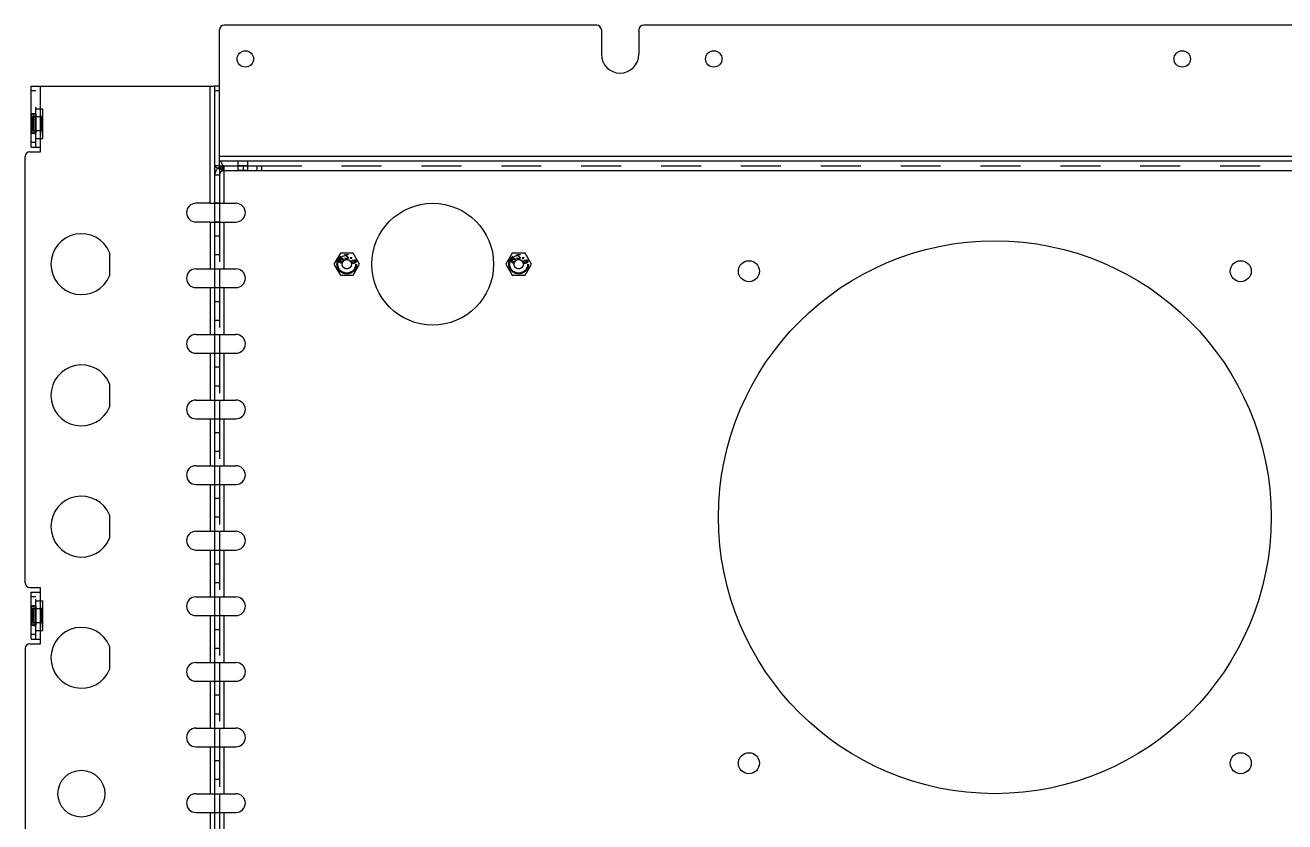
# Model space of a CAD drawing. Header units: millimetres. Extents: x 0 to 8948, y -1340 to 1100.
# Drawn here: x 340.5 to 609.4, y 558.6 to 728.6 of the extents above; entities that cross this region are included whole.
import ezdxf

# ---------------------------------------------------------------- set-up
doc = ezdxf.new("R2010")
doc.units = ezdxf.units.MM
doc.header["$LTSCALE"] = 85.25
doc.linetypes.add('HIDDEN', pattern=[0.2, 0.1, -0.1])
doc.layers.get('0').update_dxf_attribs({"linetype": 'CONTINUOUS'})
doc.layers.add('02___PRT_ALL_AXES', color=7, linetype='CONTINUOUS')
doc.layers.add('DEFAULT_2', color=8, linetype='HIDDEN')

msp = doc.modelspace()

# ---------------------------------------------------------------- linework, layer by layer
at = {"color": 3, "linetype": 'Continuous'}
for p, q in [((382.039, 699.614), (382.039, 727.614)), ((462.539, 728.614), (383.039, 728.614)), ((463.539, 727.614), (463.539, 722.402)), ((471.539, 727.614), (471.539, 722.402)), ((626.539, 728.614), (472.539, 728.614)), ((341.789, 702.614), (341.789, 715.614)), ((341.789, 715.614), (381.039, 715.614)), ((343.789, 701.614), (343.789, 715.614)), ((380.039, 690.614), (380.039, 715.614)), ((381.039, 474.614), (381.039, 715.614)), ((341.789, 702.614), (343.789, 702.614)), ((340.539, 609.614), (340.539, 700.614)), ((341.539, 701.614), (343.789, 701.614)), ((698.039, 700.614), (382.039, 700.614)), ((698.039, 699.614), (382.039, 699.614)), ((383.039, 690.614), (383.039, 697.614)), ((383.039, 697.614), (697.039, 697.614)), ((380.039, 690.614), (385.539, 690.614)), ((380.039, 686.614), (380.039, 676.614)), ((380.039, 686.614), (385.539, 686.614)), ((383.039, 676.614), (383.039, 686.614)), ((376.981, 676.614), (385.539, 676.614)), ((376.981, 672.614), (385.539, 672.614)), ((380.039, 672.614), (380.039, 662.614)), ((383.039, 662.614), (383.039, 672.614)), ((376.981, 662.614), (385.539, 662.614)), ((376.981, 658.614), (385.539, 658.614)), ((380.039, 658.614), (380.039, 648.614)), ((383.039, 648.614), (383.039, 658.614)), ((376.981, 648.614), (385.539, 648.614)), ((376.981, 644.614), (385.539, 644.614)), ((380.039, 644.614), (380.039, 634.614)), ((383.039, 634.614), (383.039, 644.614)), ((376.981, 634.614), (385.539, 634.614)), ((376.981, 630.614), (385.539, 630.614)), ((380.039, 630.614), (380.039, 620.614)), ((383.039, 620.614), (383.039, 630.614)), ((376.981, 620.614), (385.539, 620.614)), ((376.981, 616.614), (385.539, 616.614)), ((380.039, 616.614), (380.039, 606.614)), ((383.039, 606.614), (383.039, 616.614)), ((341.539, 608.614), (343.789, 608.614)), ((343.789, 596.614), (343.789, 608.614)), ((341.789, 597.614), (341.789, 607.614)), ((341.789, 607.614), (343.789, 607.614)), ((376.981, 606.614), (385.539, 606.614)), ((376.981, 602.614), (385.539, 602.614)), ((380.039, 602.614), (380.039, 592.614)), ((383.039, 592.614), (383.039, 602.614)), ((341.789, 597.614), (343.789, 597.614)), ((340.539, 595.614), (340.539, 499.614)), ((341.539, 596.614), (343.789, 596.614)), ((376.981, 592.614), (385.539, 592.614)), ((376.981, 588.614), (385.539, 588.614)), ((380.039, 588.614), (380.039, 578.614)), ((383.039, 578.614), (383.039, 588.614)), ((376.981, 578.614), (385.539, 578.614)), ((376.981, 574.614), (385.539, 574.614)), ((380.039, 574.614), (380.039, 564.614)), ((383.039, 564.614), (383.039, 574.614)), ((376.981, 564.614), (385.539, 564.614)), ((376.981, 560.614), (385.539, 560.614)), ((380.039, 560.614), (380.039, 550.614)), ((383.039, 550.614), (383.039, 560.614))]:
    msp.add_line(p, q, dxfattribs=at)
at = {"color": 7, "linetype": 'Continuous'}
for p, q in [((382.039, 715.614), (381.039, 715.614)), ((382.039, 714.614), (381.039, 714.614)), ((382.039, 698.614), (382.039, 699.614)), ((382.039, 698.614), (381.039, 698.614)), ((382.039, 690.614), (382.039, 686.614)), ((407.818, 679.989), (406.447, 677.614)), ((410.56, 679.989), (407.818, 679.989)), ((411.932, 677.614), (410.56, 679.989)), ((444.518, 679.989), (443.147, 677.614)), ((447.26, 679.989), (444.518, 679.989)), ((448.632, 677.614), (447.26, 679.989)), ((382.039, 676.614), (382.039, 672.614)), ((406.447, 677.614), (407.818, 675.239)), ((407.818, 675.239), (410.56, 675.239)), ((410.56, 675.239), (411.932, 677.614)), ((443.147, 677.614), (444.518, 675.239)), ((444.518, 675.239), (447.26, 675.239)), ((447.26, 675.239), (448.632, 677.614)), ((382.039, 662.614), (382.039, 658.614)), ((382.039, 648.614), (382.039, 644.614)), ((382.039, 634.614), (382.039, 630.614)), ((382.039, 620.614), (382.039, 616.614)), ((382.039, 606.614), (382.039, 602.614)), ((382.039, 592.614), (382.039, 588.614)), ((382.039, 578.614), (382.039, 574.614)), ((382.039, 564.614), (382.039, 560.614))]:
    msp.add_line(p, q, dxfattribs=at)
at = {"color": 3, "linetype": 'Continuous'}
for centre, radius, start, end in [((383.039, 727.614), 1, 90, 180), ((462.539, 727.614), 1, 0, 90), ((472.539, 727.614), 1, 90, 180), ((467.539, 722.402), 4, 180, 360), ((341.539, 700.614), 1, 90, 180), ((383.039, 696.614), 2, 109.98896, 117.71441), ((385.539, 688.614), 2, 270, 90), ((376.981, 674.614), 2, 90, 270), ((385.539, 674.614), 2, 270, 90), ((376.981, 660.614), 2, 90, 270), ((385.539, 660.614), 2, 270, 90), ((376.981, 646.614), 2, 90, 270), ((385.539, 646.614), 2, 270, 90), ((376.981, 632.614), 2, 90, 270), ((385.539, 632.614), 2, 270, 90), ((376.981, 618.614), 2, 90, 270), ((385.539, 618.614), 2, 270, 90), ((341.539, 609.614), 1, 180, 270), ((376.981, 604.614), 2, 90, 270), ((385.539, 604.614), 2, 270, 90), ((341.539, 595.614), 1, 90, 180), ((376.981, 590.614), 2, 90, 270), ((385.539, 590.614), 2, 270, 90), ((376.981, 576.614), 2, 90, 270), ((385.539, 576.614), 2, 270, 90), ((376.981, 562.614), 2, 90, 270), ((385.539, 562.614), 2, 270, 90)]:
    msp.add_arc(centre, radius, start, end, dxfattribs=at)
for points in [[(382.039, 699.614), (382.137, 699.614), (382.289, 699.483), (382.426, 699.265), (382.604, 698.904), (382.805, 698.347), (382.958, 697.87), (383.039, 697.614)], [(381.039, 698.614), (381.039, 698.517), (381.17, 698.364), (381.389, 698.227), (381.75, 698.049), (382.307, 697.848), (382.783, 697.696), (383.039, 697.614)]]:
    msp.add_open_spline(points, degree=3, knots=[0, 0, 0, 0, 0.1275582, 0.2247905, 0.3461005, 0.6491201, 1, 1, 1, 1], dxfattribs=at)
at = {"color": 7, "linetype": 'Continuous'}
for points in [[(382.039, 698.614), (382.039, 698.421), (382.285, 698.129), (382.665, 697.853), (382.911, 697.696), (383.039, 697.614)], [(382.039, 698.614), (382.232, 698.614), (382.525, 698.368), (382.8, 697.989), (382.957, 697.743), (383.039, 697.614)]]:
    msp.add_open_spline(points, degree=3, knots=[0, 0, 0, 0, 0.4006962, 0.6839153, 1, 1, 1, 1], dxfattribs=at)
at = {"layer": '02___PRT_ALL_AXES', "color": 8, "linetype": 'HIDDEN'}
for p, q in [((341.789, 709.714), (341.789, 705.514)), ((342.789, 709.714), (341.789, 709.714)), ((342.789, 709.714), (342.789, 705.514)), ((342.789, 705.514), (341.789, 705.514)), ((385.989, 697.614), (385.989, 699.614)), ((388.089, 699.614), (385.989, 699.614)), ((388.089, 697.614), (388.089, 699.614)), ((388.089, 698.614), (385.989, 698.614)), ((388.089, 697.614), (385.989, 697.614)), ((387.039, 698.614), (387.039, 697.614)), ((382.039, 690.614), (381.039, 690.614)), ((382.039, 686.614), (381.039, 686.614)), ((341.789, 604.714), (341.789, 600.514)), ((342.789, 604.714), (341.789, 604.714)), ((342.789, 604.714), (342.789, 600.514)), ((342.789, 600.514), (341.789, 600.514))]:
    msp.add_line(p, q, dxfattribs=at)
at = {"layer": '02___PRT_ALL_AXES', "color": 3, "linetype": 'Continuous'}
for p, q in [((380.039, 690.614), (376.981, 690.614)), ((380.039, 686.614), (376.981, 686.614)), ((358.539, 680.114), (358.539, 675.114)), ((358.539, 652.114), (358.539, 647.114)), ((358.539, 624.114), (358.539, 619.114)), ((358.539, 596.114), (358.539, 591.114))]:
    msp.add_line(p, q, dxfattribs=at)
for centre, radius in [((387.539, 721.414), 1.75), ((487.539, 721.414), 1.75), ((587.539, 721.414), 1.75), ((427.539, 677.614), 13), ((547.539, 623.614), 59), ((409.189, 677.614), 1), ((445.889, 677.614), 1), ((495.039, 676.114), 2.25), ((600.039, 676.114), 2.25), ((495.039, 571.114), 2.25), ((600.039, 571.114), 2.25), ((352.539, 564.614), 5)]:
    msp.add_circle(centre, radius, dxfattribs=at)
at = {"layer": '02___PRT_ALL_AXES', "color": 8, "linetype": 'HIDDEN'}
for centre, radius in [((409.189, 677.614), 2.095), ((409.189, 677.614), 1.895), ((445.889, 677.614), 2.095), ((445.889, 677.614), 1.895)]:
    msp.add_circle(centre, radius, dxfattribs=at)
at = {"layer": '02___PRT_ALL_AXES', "color": 3, "linetype": 'Continuous'}
for centre, radius, start, end in [((376.981, 688.614), 2, 90, 270), ((352.539, 677.614), 6.5, 22.61986, 337.38014), ((352.539, 649.614), 6.5, 22.61986, 337.38014), ((352.539, 621.614), 6.5, 22.61986, 337.38014), ((352.539, 593.614), 6.5, 22.61986, 337.38014)]:
    msp.add_arc(centre, radius, start, end, dxfattribs=at)
at = {"layer": 'DEFAULT_2', "color": 8, "linetype": 'HIDDEN'}
for p, q in [((342.789, 702.614), (342.789, 715.614)), ((342.789, 714.614), (341.789, 714.614)), ((342.789, 710.764), (344.289, 710.764)), ((344.289, 704.464), (344.289, 710.764)), ((341.819, 709.739), (341.819, 705.489)), ((341.819, 709.739), (341.919, 709.739)), ((342.119, 709.114), (341.819, 709.414)), ((341.919, 709.739), (341.919, 705.489)), ((342.409, 709.514), (341.919, 709.739)), ((342.119, 709.114), (342.119, 706.114)), ((342.119, 709.114), (343.989, 709.114)), ((342.409, 709.739), (342.409, 705.489)), ((342.409, 709.739), (342.789, 709.739)), ((343.989, 709.114), (344.289, 709.414)), ((343.989, 709.114), (343.989, 706.114)), ((344.269, 707.17), (344.269, 707.551)), ((344.289, 707.551), (344.269, 707.551)), ((344.269, 707.55), (344.289, 707.55)), ((344.269, 707.523), (344.289, 707.523)), ((344.289, 707.518), (344.269, 707.518)), ((344.269, 707.512), (344.289, 707.512)), ((344.269, 707.51), (344.289, 707.51)), ((344.289, 707.504), (344.269, 707.504)), ((344.269, 707.503), (344.289, 707.503)), ((344.269, 707.478), (344.289, 707.478)), ((344.269, 707.471), (344.289, 707.471)), ((344.269, 707.444), (344.289, 707.444)), ((344.269, 707.399), (344.289, 707.399)), ((344.269, 707.387), (344.289, 707.387)), ((344.269, 707.363), (344.289, 707.363)), ((344.269, 707.353), (344.289, 707.353)), ((344.269, 707.353), (344.289, 707.353)), ((344.269, 707.337), (344.289, 707.337)), ((344.269, 707.259), (344.289, 707.259)), ((344.269, 707.256), (344.289, 707.256)), ((344.269, 707.251), (344.289, 707.251)), ((344.289, 707.251), (344.269, 707.251)), ((344.269, 707.244), (344.289, 707.244)), ((344.269, 707.222), (344.289, 707.222)), ((344.269, 707.222), (344.289, 707.222)), ((344.269, 707.221), (344.289, 707.221)), ((342.119, 706.114), (341.819, 705.814)), ((341.819, 705.489), (341.919, 705.489)), ((342.409, 705.714), (341.919, 705.489)), ((342.119, 706.114), (343.989, 706.114)), ((342.409, 705.489), (342.789, 705.489)), ((343.989, 706.114), (344.289, 705.814)), ((344.269, 707.211), (344.289, 707.211)), ((344.269, 707.171), (344.289, 707.171)), ((344.269, 707.17), (344.289, 707.17)), ((344.269, 705.139), (344.269, 707.03)), ((344.269, 707.03), (344.289, 707.03)), ((344.269, 707.018), (344.289, 707.018)), ((344.269, 706.859), (344.289, 706.859)), ((344.269, 706.852), (344.289, 706.852)), ((344.269, 706.824), (344.289, 706.824)), ((344.269, 706.812), (344.289, 706.812)), ((344.269, 706.783), (344.289, 706.783)), ((344.269, 706.776), (344.289, 706.776)), ((344.269, 706.748), (344.289, 706.748)), ((344.289, 706.713), (344.269, 706.713)), ((344.269, 706.584), (344.289, 706.584)), ((344.289, 706.576), (344.269, 706.576)), ((344.269, 706.546), (344.289, 706.546)), ((344.289, 706.528), (344.269, 706.528)), ((344.269, 706.518), (344.289, 706.518)), ((344.269, 706.505), (344.289, 706.505)), ((344.269, 706.477), (344.289, 706.477)), ((344.289, 706.459), (344.269, 706.459)), ((344.269, 706.383), (344.289, 706.383)), ((344.269, 706.382), (344.289, 706.382)), ((344.269, 706.375), (344.289, 706.375)), ((344.269, 706.346), (344.289, 706.346)), ((344.269, 706.307), (344.289, 706.307)), ((344.269, 706.305), (344.289, 706.305)), ((344.289, 706.295), (344.269, 706.295)), ((344.269, 706.294), (344.289, 706.294)), ((344.289, 706.283), (344.269, 706.283)), ((344.269, 706.271), (344.289, 706.271)), ((344.269, 706.26), (344.289, 706.26)), ((344.289, 706.236), (344.269, 706.236)), ((344.269, 706.229), (344.289, 706.229)), ((344.269, 706.17), (344.289, 706.17)), ((344.289, 706.162), (344.269, 706.162)), ((344.269, 706.129), (344.289, 706.129)), ((344.269, 706.128), (344.289, 706.128)), ((344.289, 706.127), (344.269, 706.127)), ((344.269, 706.113), (344.289, 706.113)), ((344.269, 706.101), (344.289, 706.101)), ((344.289, 706.098), (344.269, 706.098)), ((344.269, 706.097), (344.289, 706.097)), ((344.269, 706.088), (344.289, 706.088)), ((344.289, 706.083), (344.269, 706.083)), ((344.269, 706.07), (344.289, 706.07)), ((344.269, 706.068), (344.289, 706.068)), ((344.269, 706.052), (344.289, 706.052)), ((344.269, 706.046), (344.289, 706.046)), ((344.289, 706.021), (344.269, 706.021)), ((344.269, 706.009), (344.289, 706.009)), ((344.269, 706.009), (344.289, 706.009)), ((344.269, 705.948), (344.289, 705.948)), ((344.269, 705.947), (344.289, 705.947)), ((344.269, 705.939), (344.289, 705.939)), ((344.269, 705.938), (344.289, 705.938)), ((344.269, 705.925), (344.289, 705.925)), ((344.269, 705.922), (344.289, 705.922)), ((344.269, 705.919), (344.289, 705.919)), ((344.289, 705.905), (344.269, 705.905)), ((344.269, 705.904), (344.289, 705.904)), ((344.269, 705.902), (344.289, 705.902)), ((344.269, 705.9), (344.289, 705.9)), ((344.269, 705.882), (344.289, 705.882)), ((344.269, 705.815), (344.289, 705.815)), ((344.269, 705.808), (344.289, 705.808)), ((344.269, 705.806), (344.289, 705.806)), ((344.269, 705.802), (344.289, 705.802)), ((344.269, 705.772), (344.289, 705.772)), ((344.269, 705.76), (344.289, 705.76)), ((344.269, 705.715), (344.289, 705.715)), ((344.289, 705.714), (344.269, 705.714)), ((344.269, 705.703), (344.289, 705.703)), ((344.269, 705.692), (344.289, 705.692)), ((344.269, 705.686), (344.289, 705.686)), ((344.269, 705.685), (344.289, 705.685)), ((344.269, 705.658), (344.289, 705.658)), ((344.269, 705.656), (344.289, 705.656)), ((344.269, 705.655), (344.289, 705.655)), ((344.269, 705.635), (344.289, 705.635)), ((344.269, 705.623), (344.289, 705.623)), ((344.269, 705.614), (344.289, 705.614)), ((344.269, 705.581), (344.289, 705.581)), ((344.269, 705.5), (344.289, 705.5)), ((344.269, 705.467), (344.289, 705.467)), ((344.289, 705.244), (344.269, 705.244)), ((344.269, 705.234), (344.289, 705.234)), ((344.269, 705.223), (344.289, 705.223)), ((344.269, 705.222), (344.289, 705.222)), ((344.269, 705.221), (344.289, 705.221)), ((344.289, 705.22), (344.269, 705.22)), ((344.269, 705.182), (344.289, 705.182)), ((344.289, 705.175), (344.269, 705.175)), ((344.269, 705.152), (344.289, 705.152)), ((344.269, 705.139), (344.289, 705.139)), ((342.789, 703.614), (341.789, 703.614)), ((342.789, 704.464), (344.289, 704.464)), ((382.039, 696.614), (381.039, 696.614)), ((382.039, 698.614), (382.039, 690.614)), ((382.039, 698.614), (383.039, 698.614)), ((383.039, 697.614), (383.039, 698.614)), ((383.039, 698.614), (391.039, 698.614)), ((390.039, 697.614), (390.039, 698.614)), ((391.039, 697.614), (391.039, 698.614)), ((391.039, 698.614), (689.039, 698.614)), ((382.039, 686.614), (382.039, 676.614)), ((382.039, 683.614), (381.039, 683.614)), ((382.039, 679.614), (381.039, 679.614)), ((408.001, 677.81), (407.222, 678.335)), ((407.27, 678.453), (407.895, 678.033)), ((407.895, 678.033), (407.405, 678.713)), ((407.499, 678.852), (408.313, 678.655)), ((407.539, 678.724), (408.106, 677.966)), ((408.455, 678.485), (407.539, 678.724)), ((408.313, 678.655), (407.688, 679.076)), ((407.78, 679.165), (408.56, 678.64)), ((408.106, 677.966), (408.001, 677.81)), ((408.56, 678.64), (408.455, 678.485)), ((408.76, 679.592), (408.758, 679.664)), ((409.358, 679.076), (408.76, 679.592)), ((408.799, 678.933), (408.903, 678.936)), ((408.822, 678.849), (408.799, 678.933)), ((408.907, 678.766), (408.822, 678.849)), ((408.903, 678.936), (408.946, 678.873)), ((408.992, 678.725), (408.907, 678.766)), ((409.51, 679.612), (408.926, 679.596)), ((408.926, 679.596), (409.46, 679.143)), ((408.946, 678.873), (409.01, 678.832)), ((409.138, 678.708), (408.992, 678.725)), ((409.01, 678.832), (409.115, 678.814)), ((409.115, 678.814), (409.198, 678.816)), ((409.222, 678.71), (409.138, 678.708)), ((409.198, 678.816), (409.301, 678.84)), ((409.346, 678.735), (409.222, 678.71)), ((409.301, 678.84), (409.363, 678.885)), ((409.428, 678.78), (409.346, 678.735)), ((409.401, 678.992), (409.358, 679.076)), ((409.363, 678.885), (409.403, 678.95)), ((409.403, 678.95), (409.401, 678.992)), ((409.509, 678.867), (409.428, 678.78)), ((409.46, 679.143), (409.503, 679.08)), ((409.503, 679.08), (409.526, 678.996)), ((409.508, 679.685), (409.51, 679.612)), ((409.528, 678.953), (409.509, 678.867)), ((409.526, 678.996), (409.528, 678.953)), ((409.9, 678.897), (410.076, 678.928)), ((409.904, 678.867), (409.9, 678.897)), ((410.051, 678.893), (409.904, 678.867)), ((409.964, 678.772), (410.051, 678.893)), ((409.998, 678.748), (409.964, 678.772)), ((410.085, 678.869), (409.998, 678.748)), ((410.049, 679.104), (410.078, 679.11)), ((410.076, 678.928), (410.049, 679.104)), ((410.078, 679.11), (410.101, 678.962)), ((410.108, 678.722), (410.085, 678.869)), ((410.101, 678.962), (410.187, 679.084)), ((410.137, 678.727), (410.108, 678.722)), ((410.286, 678.935), (410.11, 678.904)), ((410.11, 678.904), (410.137, 678.727)), ((410.221, 679.059), (410.135, 678.938)), ((410.135, 678.938), (410.281, 678.964)), ((410.185, 678.146), (410.21, 678.266)), ((410.2, 678.041), (410.185, 678.146)), ((410.187, 679.084), (410.221, 679.059)), ((410.235, 677.943), (410.2, 678.041)), ((410.21, 678.266), (410.269, 678.353)), ((410.29, 677.852), (410.235, 677.943)), ((410.269, 678.353), (410.355, 678.428)), ((410.281, 678.964), (410.286, 678.935)), ((410.385, 677.775), (410.29, 677.852)), ((410.311, 678.235), (410.292, 678.162)), ((410.292, 678.162), (410.293, 678.096)), ((410.293, 678.096), (410.342, 677.959)), ((410.357, 678.296), (410.311, 678.235)), ((410.342, 677.959), (410.383, 677.907)), ((410.355, 678.428), (410.435, 678.457)), ((410.41, 678.337), (410.357, 678.296)), ((410.383, 677.907), (410.444, 677.862)), ((410.486, 677.745), (410.385, 677.775)), ((410.45, 678.351), (410.41, 678.337)), ((410.435, 678.457), (410.55, 678.453)), ((410.444, 677.862), (410.518, 677.845)), ((410.517, 678.353), (410.45, 678.351)), ((410.6, 677.741), (410.486, 677.745)), ((410.591, 678.335), (410.517, 678.353)), ((410.518, 677.845), (410.585, 677.846)), ((410.55, 678.453), (410.651, 678.423)), ((410.585, 677.846), (410.625, 677.861)), ((410.653, 678.291), (410.591, 678.335)), ((410.747, 677.772), (410.6, 677.741)), ((410.625, 677.861), (410.678, 677.902)), ((410.651, 678.423), (410.746, 678.346)), ((410.694, 678.239), (410.653, 678.291)), ((410.678, 677.902), (410.724, 677.962)), ((410.743, 678.102), (410.694, 678.239)), ((410.724, 677.962), (410.743, 678.036)), ((410.743, 678.036), (410.743, 678.102)), ((410.746, 678.346), (410.801, 678.255)), ((410.888, 677.822), (410.747, 677.772)), ((410.801, 678.255), (410.836, 678.157)), ((410.851, 678.052), (410.813, 677.905)), ((410.813, 677.905), (410.853, 677.92)), ((410.83, 678.553), (410.897, 678.555)), ((410.865, 678.455), (410.83, 678.553)), ((410.836, 678.157), (410.851, 678.052)), ((410.853, 677.92), (410.966, 677.982)), ((410.939, 678.437), (410.865, 678.455)), ((411.021, 677.891), (410.888, 677.822)), ((410.897, 678.555), (410.998, 678.525)), ((411, 678.393), (410.939, 678.437)), ((410.966, 677.982), (411.019, 678.023)), ((410.998, 678.525), (411.093, 678.448)), ((411.041, 678.341), (411, 678.393)), ((411.019, 678.023), (411.065, 678.084)), ((411.107, 677.966), (411.021, 677.891)), ((411.083, 678.223), (411.041, 678.341)), ((411.065, 678.084), (411.084, 678.157)), ((411.084, 678.157), (411.083, 678.223)), ((411.093, 678.448), (411.147, 678.359)), ((411.166, 678.054), (411.107, 677.966)), ((411.191, 678.173), (411.166, 678.054)), ((411.177, 678.276), (411.191, 678.173)), ((444.701, 677.81), (443.922, 678.335)), ((443.97, 678.453), (444.595, 678.033)), ((444.595, 678.033), (444.105, 678.713)), ((444.199, 678.852), (445.013, 678.655)), ((444.239, 678.724), (444.806, 677.966)), ((445.155, 678.485), (444.239, 678.724)), ((445.013, 678.655), (444.388, 679.076)), ((444.48, 679.165), (445.26, 678.64)), ((444.806, 677.966), (444.701, 677.81)), ((445.26, 678.64), (445.155, 678.485)), ((445.46, 679.592), (445.458, 679.664)), ((446.058, 679.076), (445.46, 679.592)), ((445.499, 678.933), (445.603, 678.936)), ((445.522, 678.849), (445.499, 678.933)), ((445.607, 678.766), (445.522, 678.849)), ((445.603, 678.936), (445.646, 678.873)), ((445.692, 678.725), (445.607, 678.766)), ((446.21, 679.612), (445.626, 679.596)), ((445.626, 679.596), (446.16, 679.143)), ((445.646, 678.873), (445.71, 678.832)), ((445.838, 678.708), (445.692, 678.725)), ((445.71, 678.832), (445.815, 678.814)), ((445.815, 678.814), (445.898, 678.816)), ((445.922, 678.71), (445.838, 678.708)), ((445.898, 678.816), (446.001, 678.84)), ((446.046, 678.735), (445.922, 678.71)), ((446.001, 678.84), (446.063, 678.885)), ((446.128, 678.78), (446.046, 678.735)), ((446.101, 678.992), (446.058, 679.076)), ((446.063, 678.885), (446.103, 678.95)), ((446.103, 678.95), (446.101, 678.992)), ((446.209, 678.867), (446.128, 678.78)), ((446.16, 679.143), (446.203, 679.08)), ((446.203, 679.08), (446.226, 678.996)), ((446.208, 679.685), (446.21, 679.612)), ((446.228, 678.953), (446.209, 678.867)), ((446.226, 678.996), (446.228, 678.953)), ((446.6, 678.897), (446.776, 678.928)), ((446.604, 678.867), (446.6, 678.897)), ((446.751, 678.893), (446.604, 678.867)), ((446.664, 678.772), (446.751, 678.893)), ((446.698, 678.748), (446.664, 678.772)), ((446.785, 678.869), (446.698, 678.748)), ((446.749, 679.104), (446.778, 679.11)), ((446.776, 678.928), (446.749, 679.104)), ((446.778, 679.11), (446.801, 678.962)), ((446.808, 678.722), (446.785, 678.869)), ((446.801, 678.962), (446.887, 679.084)), ((446.837, 678.727), (446.808, 678.722)), ((446.986, 678.935), (446.81, 678.904)), ((446.81, 678.904), (446.837, 678.727)), ((446.921, 679.059), (446.835, 678.938)), ((446.835, 678.938), (446.981, 678.964)), ((446.885, 678.146), (446.91, 678.266)), ((446.9, 678.041), (446.885, 678.146)), ((446.887, 679.084), (446.921, 679.059)), ((446.935, 677.943), (446.9, 678.041)), ((446.91, 678.266), (446.969, 678.353)), ((446.99, 677.852), (446.935, 677.943)), ((446.969, 678.353), (447.055, 678.428)), ((446.981, 678.964), (446.986, 678.935)), ((447.085, 677.775), (446.99, 677.852)), ((447.011, 678.235), (446.992, 678.162)), ((446.992, 678.162), (446.993, 678.096)), ((446.993, 678.096), (447.042, 677.959)), ((447.057, 678.296), (447.011, 678.235)), ((447.042, 677.959), (447.083, 677.907)), ((447.055, 678.428), (447.135, 678.457)), ((447.11, 678.337), (447.057, 678.296)), ((447.083, 677.907), (447.144, 677.862)), ((447.186, 677.745), (447.085, 677.775)), ((447.15, 678.351), (447.11, 678.337)), ((447.135, 678.457), (447.25, 678.453)), ((447.144, 677.862), (447.218, 677.845)), ((447.217, 678.353), (447.15, 678.351)), ((447.3, 677.741), (447.186, 677.745)), ((447.291, 678.335), (447.217, 678.353)), ((447.218, 677.845), (447.285, 677.846)), ((447.25, 678.453), (447.351, 678.423)), ((447.285, 677.846), (447.325, 677.861)), ((447.353, 678.291), (447.291, 678.335)), ((447.447, 677.772), (447.3, 677.741)), ((447.325, 677.861), (447.378, 677.902)), ((447.351, 678.423), (447.446, 678.346)), ((447.394, 678.239), (447.353, 678.291)), ((447.378, 677.902), (447.424, 677.962)), ((447.443, 678.102), (447.394, 678.239)), ((447.424, 677.962), (447.443, 678.036)), ((447.443, 678.036), (447.443, 678.102)), ((447.446, 678.346), (447.501, 678.255)), ((447.588, 677.822), (447.447, 677.772)), ((447.501, 678.255), (447.536, 678.157)), ((447.551, 678.052), (447.513, 677.905)), ((447.513, 677.905), (447.553, 677.92)), ((447.53, 678.553), (447.597, 678.555)), ((447.565, 678.455), (447.53, 678.553)), ((447.536, 678.157), (447.551, 678.052)), ((447.553, 677.92), (447.666, 677.982)), ((447.639, 678.437), (447.565, 678.455)), ((447.721, 677.891), (447.588, 677.822)), ((447.597, 678.555), (447.698, 678.525)), ((447.7, 678.393), (447.639, 678.437)), ((447.666, 677.982), (447.719, 678.023)), ((447.698, 678.525), (447.793, 678.448)), ((447.741, 678.341), (447.7, 678.393)), ((447.719, 678.023), (447.765, 678.084)), ((447.807, 677.966), (447.721, 677.891)), ((447.783, 678.223), (447.741, 678.341)), ((447.765, 678.084), (447.784, 678.157)), ((447.784, 678.157), (447.783, 678.223)), ((447.793, 678.448), (447.847, 678.359)), ((447.866, 678.054), (447.807, 677.966)), ((447.891, 678.173), (447.866, 678.054)), ((447.877, 678.276), (447.891, 678.173)), ((382.039, 672.614), (382.039, 662.614)), ((382.039, 669.614), (381.039, 669.614)), ((382.039, 665.614), (381.039, 665.614)), ((382.039, 658.614), (382.039, 648.614)), ((382.039, 655.614), (381.039, 655.614)), ((382.039, 651.614), (381.039, 651.614)), ((382.039, 644.614), (382.039, 634.614)), ((382.039, 641.614), (381.039, 641.614)), ((382.039, 637.614), (381.039, 637.614)), ((382.039, 630.614), (382.039, 620.614)), ((382.039, 627.614), (381.039, 627.614)), ((382.039, 623.614), (381.039, 623.614)), ((382.039, 616.614), (382.039, 606.614)), ((382.039, 613.614), (381.039, 613.614)), ((382.039, 609.614), (381.039, 609.614)), ((342.789, 606.614), (341.789, 606.614)), ((342.789, 597.614), (342.789, 607.614)), ((342.789, 605.764), (344.289, 605.764)), ((344.289, 599.464), (344.289, 605.764)), ((341.819, 604.739), (341.819, 600.489)), ((341.819, 604.739), (341.919, 604.739)), ((342.119, 604.114), (341.819, 604.414)), ((341.919, 604.739), (341.919, 600.489)), ((342.409, 604.514), (341.919, 604.739)), ((342.119, 604.114), (342.119, 601.114)), ((342.119, 604.114), (343.989, 604.114)), ((342.409, 604.739), (342.409, 600.489)), ((342.409, 604.739), (342.789, 604.739)), ((343.989, 604.114), (344.289, 604.414)), ((343.989, 604.114), (343.989, 601.114)), ((344.269, 602.17), (344.269, 602.551)), ((344.289, 602.551), (344.269, 602.551)), ((344.269, 602.55), (344.289, 602.55)), ((344.269, 602.523), (344.289, 602.523)), ((344.289, 602.518), (344.269, 602.518)), ((344.269, 602.512), (344.289, 602.512)), ((344.269, 602.51), (344.289, 602.51)), ((344.289, 602.504), (344.269, 602.504)), ((344.269, 602.503), (344.289, 602.503)), ((344.269, 602.478), (344.289, 602.478)), ((344.269, 602.471), (344.289, 602.471)), ((344.269, 602.444), (344.289, 602.444)), ((344.269, 602.399), (344.289, 602.399)), ((344.269, 602.387), (344.289, 602.387)), ((344.269, 602.363), (344.289, 602.363)), ((344.269, 602.353), (344.289, 602.353)), ((344.269, 602.353), (344.289, 602.353)), ((382.039, 602.614), (382.039, 592.614)), ((342.119, 601.114), (341.819, 600.814)), ((341.819, 600.489), (341.919, 600.489)), ((342.409, 600.714), (341.919, 600.489)), ((342.119, 601.114), (343.989, 601.114)), ((342.409, 600.489), (342.789, 600.489)), ((343.989, 601.114), (344.289, 600.814)), ((344.269, 602.337), (344.289, 602.337)), ((344.269, 602.259), (344.289, 602.259)), ((344.269, 602.256), (344.289, 602.256)), ((344.269, 602.251), (344.289, 602.251)), ((344.289, 602.251), (344.269, 602.251)), ((344.269, 602.244), (344.289, 602.244)), ((344.269, 602.222), (344.289, 602.222)), ((344.269, 602.222), (344.289, 602.222)), ((344.269, 602.221), (344.289, 602.221)), ((344.269, 602.211), (344.289, 602.211)), ((344.269, 602.171), (344.289, 602.171)), ((344.269, 602.17), (344.289, 602.17)), ((344.269, 600.139), (344.269, 602.03)), ((344.269, 602.03), (344.289, 602.03)), ((344.269, 602.018), (344.289, 602.018)), ((344.269, 601.859), (344.289, 601.859)), ((344.269, 601.852), (344.289, 601.852)), ((344.269, 601.824), (344.289, 601.824)), ((344.269, 601.812), (344.289, 601.812)), ((344.269, 601.783), (344.289, 601.783)), ((344.269, 601.776), (344.289, 601.776)), ((344.269, 601.748), (344.289, 601.748)), ((344.289, 601.713), (344.269, 601.713)), ((344.269, 601.584), (344.289, 601.584)), ((344.289, 601.576), (344.269, 601.576)), ((344.269, 601.546), (344.289, 601.546)), ((344.289, 601.528), (344.269, 601.528)), ((344.269, 601.518), (344.289, 601.518)), ((344.269, 601.505), (344.289, 601.505)), ((344.269, 601.477), (344.289, 601.477)), ((344.289, 601.459), (344.269, 601.459)), ((344.269, 601.383), (344.289, 601.383)), ((344.269, 601.382), (344.289, 601.382)), ((344.269, 601.375), (344.289, 601.375)), ((344.269, 601.346), (344.289, 601.346)), ((344.269, 601.307), (344.289, 601.307)), ((344.269, 601.305), (344.289, 601.305)), ((344.289, 601.295), (344.269, 601.295)), ((344.269, 601.294), (344.289, 601.294)), ((344.289, 601.283), (344.269, 601.283)), ((344.269, 601.271), (344.289, 601.271)), ((344.269, 601.26), (344.289, 601.26)), ((344.289, 601.236), (344.269, 601.236)), ((344.269, 601.229), (344.289, 601.229)), ((344.269, 601.17), (344.289, 601.17)), ((344.289, 601.162), (344.269, 601.162)), ((344.269, 601.129), (344.289, 601.129)), ((344.269, 601.128), (344.289, 601.128)), ((344.289, 601.127), (344.269, 601.127)), ((344.269, 601.113), (344.289, 601.113)), ((344.269, 601.101), (344.289, 601.101)), ((344.289, 601.098), (344.269, 601.098)), ((344.269, 601.097), (344.289, 601.097)), ((344.269, 601.088), (344.289, 601.088)), ((344.289, 601.083), (344.269, 601.083)), ((344.269, 601.07), (344.289, 601.07)), ((344.269, 601.068), (344.289, 601.068)), ((344.269, 601.052), (344.289, 601.052)), ((344.269, 601.046), (344.289, 601.046)), ((344.289, 601.021), (344.269, 601.021)), ((344.269, 601.009), (344.289, 601.009)), ((344.269, 601.009), (344.289, 601.009)), ((344.269, 600.948), (344.289, 600.948)), ((344.269, 600.947), (344.289, 600.947)), ((344.269, 600.939), (344.289, 600.939)), ((344.269, 600.938), (344.289, 600.938)), ((344.269, 600.925), (344.289, 600.925)), ((344.269, 600.922), (344.289, 600.922)), ((344.269, 600.919), (344.289, 600.919)), ((344.289, 600.905), (344.269, 600.905)), ((344.269, 600.904), (344.289, 600.904)), ((344.269, 600.902), (344.289, 600.902)), ((344.269, 600.9), (344.289, 600.9)), ((344.269, 600.882), (344.289, 600.882)), ((344.269, 600.815), (344.289, 600.815)), ((344.269, 600.808), (344.289, 600.808)), ((344.269, 600.806), (344.289, 600.806)), ((344.269, 600.802), (344.289, 600.802)), ((344.269, 600.772), (344.289, 600.772)), ((344.269, 600.76), (344.289, 600.76)), ((344.269, 600.715), (344.289, 600.715)), ((344.289, 600.714), (344.269, 600.714)), ((344.269, 600.703), (344.289, 600.703)), ((344.269, 600.692), (344.289, 600.692)), ((344.269, 600.686), (344.289, 600.686)), ((344.269, 600.685), (344.289, 600.685)), ((344.269, 600.658), (344.289, 600.658)), ((344.269, 600.656), (344.289, 600.656)), ((344.269, 600.655), (344.289, 600.655)), ((344.269, 600.635), (344.289, 600.635)), ((344.269, 600.623), (344.289, 600.623)), ((344.269, 600.614), (344.289, 600.614)), ((344.269, 600.581), (344.289, 600.581)), ((344.269, 600.5), (344.289, 600.5)), ((344.269, 600.467), (344.289, 600.467)), ((344.289, 600.244), (344.269, 600.244)), ((344.269, 600.234), (344.289, 600.234)), ((344.269, 600.223), (344.289, 600.223)), ((344.269, 600.222), (344.289, 600.222)), ((344.269, 600.221), (344.289, 600.221)), ((344.289, 600.22), (344.269, 600.22)), ((344.269, 600.182), (344.289, 600.182)), ((344.289, 600.175), (344.269, 600.175)), ((344.269, 600.152), (344.289, 600.152)), ((344.269, 600.139), (344.289, 600.139)), ((342.789, 598.614), (341.789, 598.614)), ((342.789, 599.464), (344.289, 599.464)), ((382.039, 599.614), (381.039, 599.614)), ((382.039, 595.614), (381.039, 595.614)), ((382.039, 588.614), (382.039, 578.614)), ((382.039, 585.614), (381.039, 585.614)), ((382.039, 581.614), (381.039, 581.614)), ((382.039, 574.614), (382.039, 564.614)), ((382.039, 571.614), (381.039, 571.614)), ((382.039, 567.614), (381.039, 567.614)), ((382.039, 560.614), (382.039, 550.614))]:
    msp.add_line(p, q, dxfattribs=at)
for centre in [(409.189, 677.614), (445.889, 677.614)]:
    msp.add_circle(centre, 1, dxfattribs=at)
for radius, start, end in [(2, 117.71441, 180), (1, 90, 180), (2, 90, 109.98896)]:
    msp.add_arc((383.039, 696.614), radius, start, end, dxfattribs=at)

doc.saveas('drawing.dxf')
